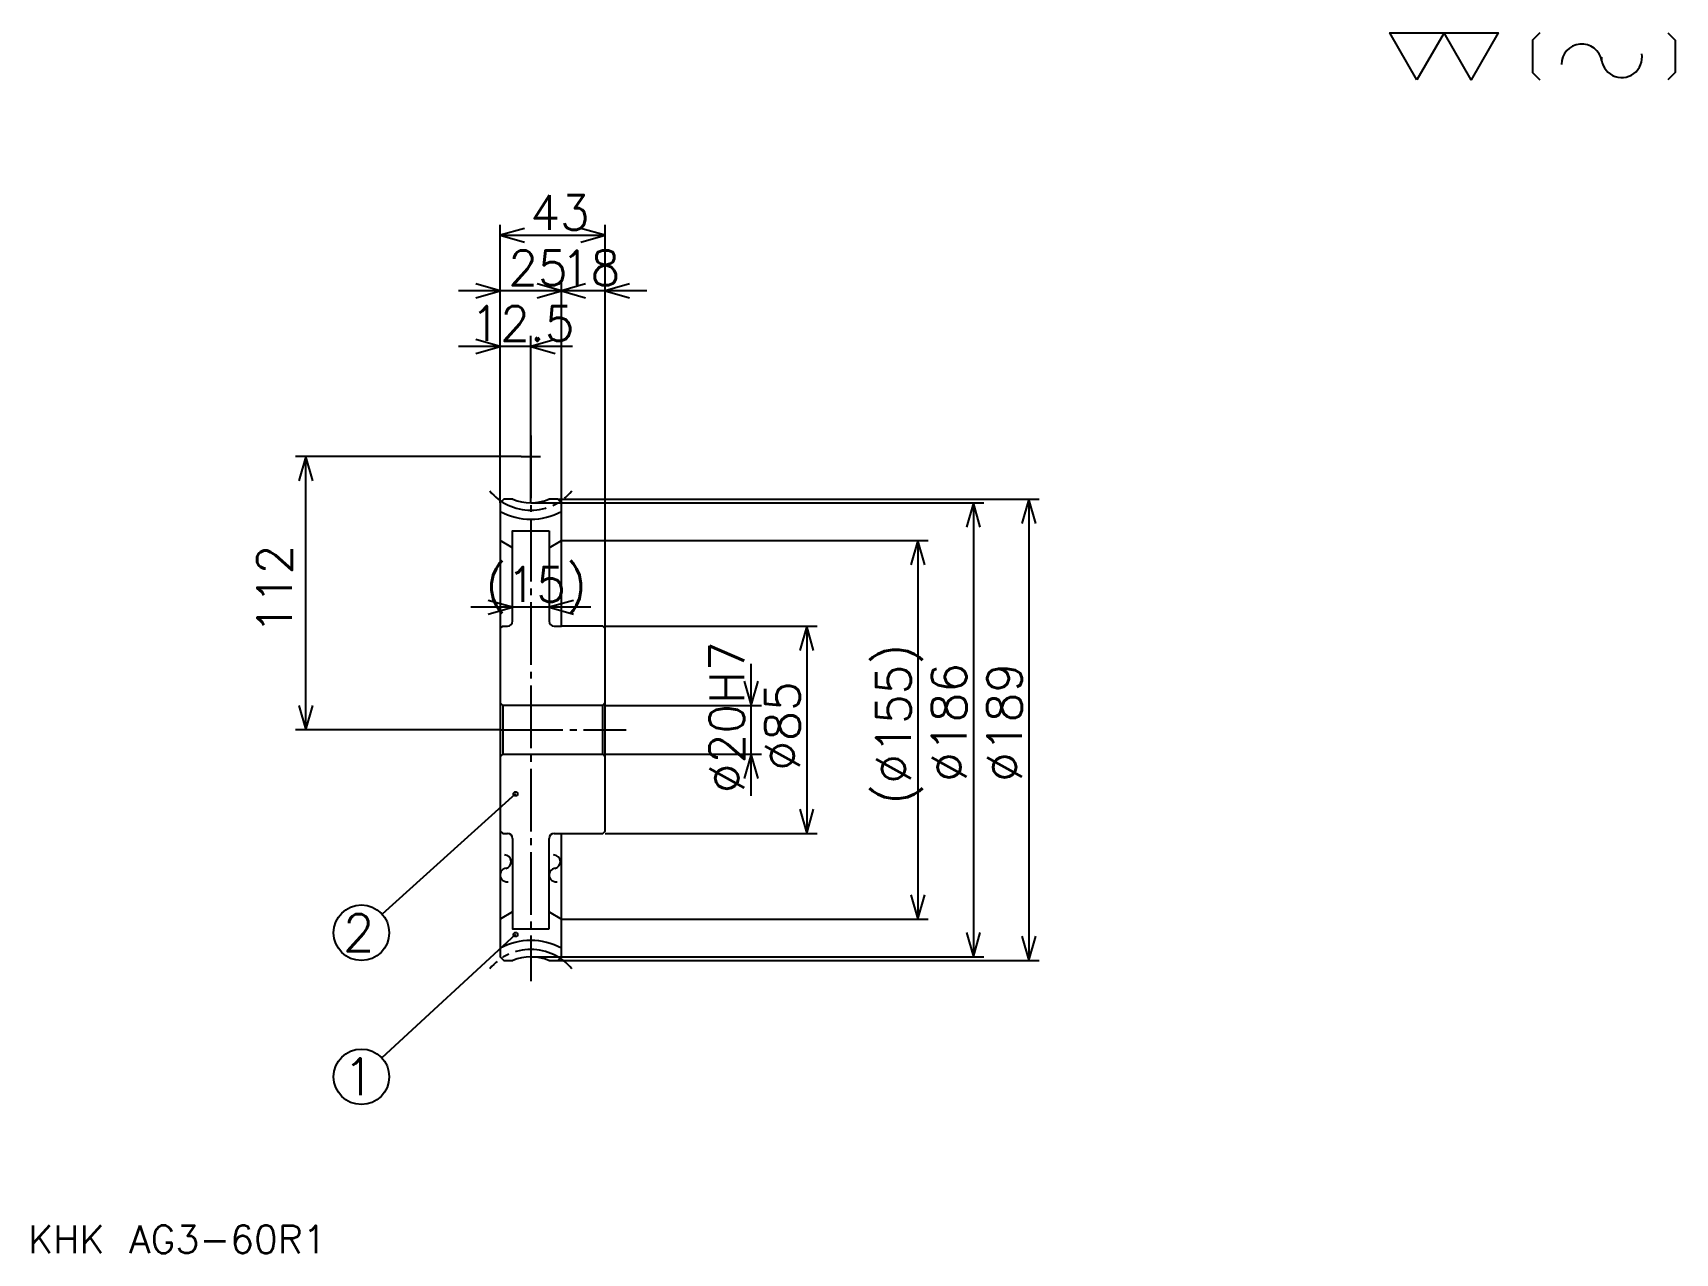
# Model space of a CAD drawing. Extents: x 30 to 703, y 31 to 531.
import ezdxf

# ---------------------------------------------------------------- set-up
doc = ezdxf.new("R2010")
doc.units = 0
doc.linetypes.add('DASHDOT', pattern=[34.133332, 25.6, -2.844444, 2.844444, -2.844444])
doc.layers.get('0').update_dxf_attribs({"linetype": 'CONTINUOUS'})
doc.layers.add('DASHDOT', color=6, linetype='DASHDOT')
doc.styles.add('KANJI', font='TXT', dxfattribs={"bigfont": 'BIGFONT'})

msp = doc.modelspace()

# ---------------------------------------------------------------- linework, layer by layer
at = {"color": 5}
for p, q in [((221.866684, 340.186127), (221.866684, 452.541687)), ((264.866699, 340.186127), (264.866699, 452.541687)), ((221.866684, 448.275024), (264.866699, 448.275024)), ((263.93335, 425.51947), (204.800018, 425.51947)), ((281.93335, 425.51947), (229.800018, 425.51947)), ((246.866684, 340.186127), (246.866684, 429.786133)), ((234.366684, 357.686127), (234.366684, 407.030579)), ((251.43335, 402.763916), (204.800018, 402.763916)), ((230.400024, 357.686127), (137.955566, 357.686127)), ((142.222229, 245.686127), (142.222229, 357.686127)), ((234.366684, 338.686127), (234.366684, 357.686127)), ((221.866684, 338.686127), (221.866684, 340.186127)), ((234.366684, 338.686127), (264.866699, 338.686127)), ((245.366684, 340.186127), (264.866699, 340.186127)), ((246.866684, 338.686127), (246.866684, 340.186127)), ((264.866699, 340.186127), (442.64447, 340.186127)), ((264.866699, 287.186127), (264.866699, 340.186127)), ((264.866699, 338.686127), (419.888916, 338.686127)), ((415.622253, 338.686127), (415.622253, 152.686127)), ((438.377808, 340.186127), (438.377808, 151.186127)), ((246.866684, 323.186127), (264.866699, 323.186127)), ((264.866699, 323.186127), (397.133362, 323.186127)), ((392.866699, 323.186127), (392.866699, 168.186127)), ((258.93335, 295.875), (209.800018, 295.875)), ((264.866699, 288.186127), (351.622253, 288.186127)), ((347.355591, 288.186127), (347.355591, 203.186127)), ((324.600037, 218.619461), (324.600037, 272.752808)), ((264.866699, 255.686127), (328.866699, 255.686127)), ((221.866684, 245.686127), (137.955566, 245.686127)), ((264.866699, 235.686127), (328.866699, 235.686127)), ((228.116684, 219.436127), (173.430573, 170.1633)), ((264.866699, 203.186127), (351.622253, 203.186127)), ((246.866684, 168.186127), (264.866699, 168.186127)), ((264.866699, 168.186127), (397.133362, 168.186127)), ((228.116684, 161.811127), (173.339417, 111.26326)), ((234.366684, 152.686127), (264.866699, 152.686127)), ((245.366684, 151.186127), (264.866699, 151.186127)), ((264.866699, 152.686127), (419.888916, 152.686127)), ((264.866699, 151.186127), (442.64447, 151.186127))]:
    msp.add_line(p, q, dxfattribs=at)
at = {"color": 4}
for p, q in [((226.866684, 320.299377), (221.866684, 323.186127)), ((241.866684, 327.186127), (241.866684, 290.186127)), ((241.866684, 320.299377), (246.866684, 323.186127)), ((243.866684, 288.186127), (246.866684, 288.186127)), ((264.866699, 256.686127), (263.866699, 255.686127)), ((221.866684, 234.686127), (222.866684, 235.686127)), ((264.866699, 234.686127), (263.866699, 235.686127)), ((243.866684, 203.186127), (246.866684, 203.186127)), ((241.866684, 164.186127), (241.866684, 201.186127)), ((226.866684, 171.072876), (221.866684, 168.186127)), ((241.866684, 171.072876), (246.866684, 168.186127))]:
    msp.add_line(p, q, dxfattribs=at)
at = {"color": 7}
for points in [[(597.333313, 512), (586.23999, 531.228455), (630.613281, 531.228455), (619.519958, 512), (608.426636, 531.228455), (597.333313, 512)], [(647.623108, 531.228455), (644.664856, 528.270203), (644.664856, 514.958252), (647.623108, 512)], [(700.131531, 531.228455), (703.089783, 528.270203), (703.089783, 514.958252), (700.131531, 512)]]:
    msp.add_lwpolyline(points, dxfattribs=at)
at = {"color": 5}
for points in [[(231.822235, 451.119476), (221.866684, 448.275024), (231.822235, 445.430573)], [(254.911133, 445.430573), (264.866699, 448.275024), (254.911133, 451.119476)], [(211.911133, 422.675018), (221.866684, 425.51947), (211.911133, 428.363922)], [(236.911133, 422.675018), (246.866684, 425.51947), (236.911133, 428.363922)], [(256.822235, 428.363922), (246.866684, 425.51947), (256.822235, 422.675018)], [(274.822235, 428.363922), (264.866699, 425.51947), (274.822235, 422.675018)], [(211.911133, 399.919434), (221.866684, 402.763916), (211.911133, 405.608337)], [(244.322235, 405.608337), (234.366684, 402.763916), (244.322235, 399.919434)], [(145.066681, 347.73056), (142.222229, 357.686127), (139.377792, 347.73056)], [(418.466675, 328.73056), (415.622253, 338.686127), (412.777771, 328.73056)], [(441.222229, 330.23056), (438.377808, 340.186127), (435.533325, 330.23056)], [(395.711121, 313.23056), (392.866699, 323.186127), (390.022217, 313.23056)], [(216.911133, 293.030579), (226.866684, 295.875), (216.911133, 298.719452)], [(251.822235, 298.719452), (241.866684, 295.875), (251.822235, 293.030579)], [(350.200012, 278.23056), (347.355591, 288.186127), (344.511139, 278.23056)], [(321.755585, 265.641693), (324.600037, 255.686127), (327.444458, 265.641693)], [(139.377792, 255.641678), (142.222229, 245.686127), (145.066681, 255.641678)], [(327.444458, 225.730576), (324.600037, 235.686127), (321.755585, 225.730576)], [(344.511139, 213.141678), (347.355591, 203.186127), (350.200012, 213.141678)], [(390.022217, 178.141693), (392.866699, 168.186127), (395.711121, 178.141693)], [(412.777771, 162.641693), (415.622253, 152.686127), (418.466675, 162.641693)], [(435.533325, 161.141693), (438.377808, 151.186127), (441.222229, 161.141693)]]:
    msp.add_lwpolyline(points, dxfattribs=at)
at = {"color": 4}
for points in [[(226.967361, 340.186127), (223.366684, 340.186127), (221.866684, 338.686127), (221.866684, 234.686127)], [(241.766006, 151.186127), (245.366684, 151.186127), (246.866684, 152.686127), (246.866684, 203.186127), (263.866699, 203.186127), (264.866699, 204.186127), (264.866699, 287.186127), (263.866699, 288.186127), (246.866684, 288.186127), (246.866684, 338.686127), (245.366684, 340.186127), (241.766006, 340.186127)], [(226.866684, 290.186127), (226.866684, 327.186127), (241.866684, 327.186127)], [(221.866684, 287.186127), (222.866684, 288.186127), (224.866684, 288.186127)], [(221.866684, 256.686127), (222.866684, 255.686127), (222.866684, 235.686127), (263.866699, 235.686127), (263.866699, 255.686127), (222.866684, 255.686127)], [(221.866684, 234.686127), (221.866684, 152.686127), (223.366684, 151.186127), (226.967361, 151.186127)], [(221.866684, 204.186127), (222.866684, 203.186127), (224.866684, 203.186127)], [(226.866684, 201.186127), (226.866684, 164.186127), (241.866684, 164.186127)]]:
    msp.add_lwpolyline(points, dxfattribs=at)
at = {"color": 5}
for centre, radius in [((228.116684, 219.436127), 0.853333), ((164.977798, 162.547241), 11.377778), ((228.116684, 161.811127), 0.853333), ((164.977798, 103.547241), 11.377778)]:
    msp.add_circle(centre, radius, dxfattribs=at)
at = {"color": 7}
for centre, radius, start, end in [((664.817749, 518.320557), 8.32, 10, 180), ((681.204956, 521.210083), 8.32, 180, 10), ((224.546494, 186.200394), 2.773333, 90, 280), ((223.583328, 191.662796), 2.773333, 280, 90), ((244.666489, 186.200394), 2.773333, 90, 280), ((243.703323, 191.662796), 2.773333, 280, 90)]:
    msp.add_arc(centre, radius, start, end, dxfattribs=at)
at = {"color": 4}
for centre, radius, start, end in [((234.366684, 357.686127), 19, 247.080457927, 292.919542073), ((234.366684, 357.686127), 25.75, 240.95890009, 299.04109991), ((224.866684, 290.186127), 2, 270, 0), ((243.866684, 290.186127), 2, 180, 270), ((224.866684, 201.186127), 2, 0, 90), ((243.866684, 201.186127), 2, 90, 180), ((234.366684, 133.686127), 25.75, 60.95890009, 119.04109991), ((234.366684, 133.686127), 19, 67.080457927, 112.919542073)]:
    msp.add_arc(centre, radius, start, end, dxfattribs=at)
at = {"layer": 'DASHDOT', "color": 7}
for p, q in [((234.366684, 366.219452), (234.366684, 142.652802)), ((230.400024, 357.686127), (238.333344, 357.686127)), ((221.866684, 245.686127), (273.400024, 245.686127))]:
    msp.add_line(p, q, dxfattribs=at)
for centre, start, end in [((234.366684, 357.686127), 219.999998481, 320.000001519), ((234.366684, 133.686127), 39.999998481, 140.000001519)]:
    msp.add_arc(centre, 22, start, end, dxfattribs=at)

# ---------------------------------------------------------------- texts
at = {"color": 7, "style": 'KANJI'}
for s, height, p in [('43', 14.222222, (234.122238, 450.550598)), ('25', 14.222222, (225.122238, 427.795044)), ('18', 14.222222, (246.622238, 427.795044)), ('12.5', 14.222222, (209.627792, 405.039459)), ('(15)', 14.222222, (215.877792, 298.150574)), ('2', 15.17037, (157.392609, 154.962067)), ('1', 15.17037, (157.392609, 95.962051)), ('KHK AG3-60R1', 11.377778, (28.444445, 31.288889))]:
    msp.add_text(s, height=height, dxfattribs=at).set_placement(p)
for s, p in [('112', (136.533356, 284.975006)), ('%%c20H7', (321.755585, 219.730576)), ('(%%c155)', (390.022217, 215.108353)), ('%%c186', (412.777771, 224.352783)), ('%%c189', (435.533325, 224.352783)), ('%%c85', (344.511139, 228.975006))]:
    msp.add_text(s, height=14.222222, rotation=90, dxfattribs=at).set_placement(p)

doc.saveas('drawing.dxf')
